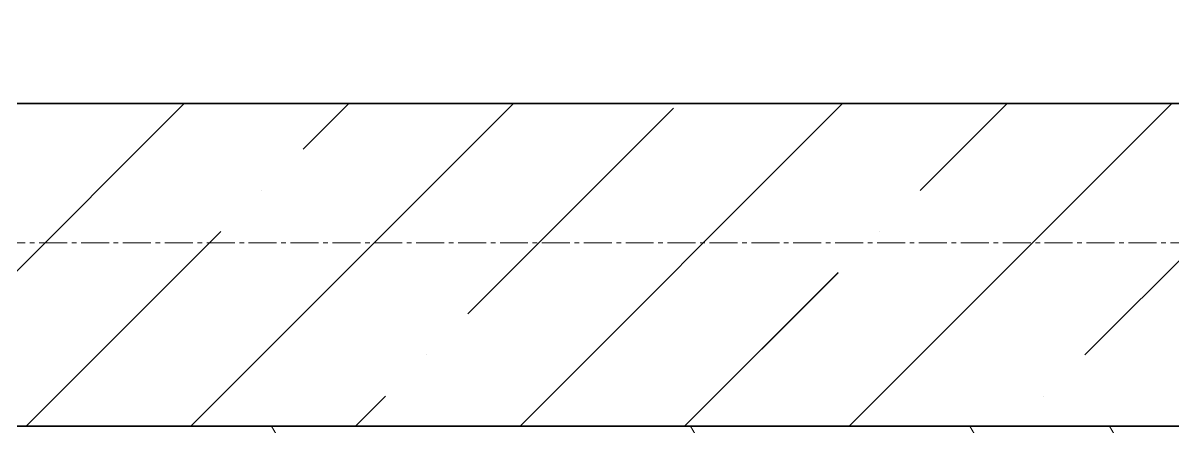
# Model space of a CAD drawing. Header units: millimetres. Extents: x 470010 to 1231400, y -134005 to 421770.
# Drawn here: x 673252 to 674036, y -29536 to -29261 of the extents above; entities that cross this region are included whole.
import ezdxf
from ezdxf.enums import TextEntityAlignment as Align

# ---------------------------------------------------------------- set-up
doc = ezdxf.new("R2010")
doc.units = ezdxf.units.MM
doc.linetypes.add('CENTER2', pattern=[28.575, 19.05, -3.175, 3.175, -3.175])
doc.layers.get('Defpoints').update_dxf_attribs({"color": 140})
doc.layers.add('АР_Стены ЖБ', color=7, linetype='Continuous', lineweight=35)
doc.layers.add('АР_Штриховка', color=8, linetype='Continuous', lineweight=0)
doc.layers.add('РД_Оси_100', color=7, linetype='Continuous', lineweight=0, true_color=0x525252)
doc.styles.add('style1', font='ARIALN.TTF')

# ---------------------------------------------------------------- blocks, each defined once
blk = doc.blocks.new('СОШ_2200_АР_ОСИ_М100_28.05.24')
at = {"layer": 'РД_Оси_100', "color": 251, "linetype": 'CENTER2', "true_color": 0x636466}
blk.add_lwpolyline([(29555, 64200), (-5454.958, 64200), (-5954.958, 64350)], dxfattribs=at)
blk = doc.blocks.new('A$C9108343f')
at = {"layer": 'АР_Стены ЖБ', "color": 18, "linetype": 'Continuous', "lineweight": 35, "true_color": 0x000000}
blk.add_line((19660.01, 71050), (7054.96, 71050), dxfattribs=at)
at = {"layer": 'АР_Штриховка', "color": 18, "linetype": 'Continuous', "lineweight": 5, "true_color": 0x000000}
for p, q in [((7423.37, 70830), (7643.37, 71050)), ((7647.88, 70830), (7867.88, 71050)), ((7724.45, 71018.82), (7755.62, 71050)), ((7872.38, 70830), (8092.38, 71050)), ((8096.89, 70830), (8316.89, 71050)), ((8145.4, 70990.76), (8204.63, 71050)), ((7836.7, 70906.57), (7977.02, 71046.89)), ((8257.65, 70878.51), (8397.97, 71018.82)), ((7696.38, 70990.76), (7696.38, 70990.76)), ((7535.62, 70830), (7668.32, 70962.7)), ((8117.33, 70962.7), (8117.33, 70962.7)), ((7984.63, 70830), (8089.27, 70934.63)), ((7808.64, 70878.51), (7808.64, 70878.51)), ((7760.13, 70830), (7780.57, 70850.44)), ((8229.59, 70850.44), (8229.59, 70850.44))]:
    blk.add_line(p, q, dxfattribs=at)
at = {"layer": 'РД_Оси_100'}
blk.add_blockref('СОШ_2200_АР_ОСИ_М100_28.05.24', (7154.96, 6755), dxfattribs=at)
at = {"layer": 'Defpoints', "color": 18, "true_color": 0x000000, "style": 'style1'}
for p in [(143949.34, 316089.12), (143974.98, 281639.5), (143890.4, 273244.71), (143839.99, 264276.81), (143967.75, 254892.38), (12251.96, 104178.14), (12382.58, 96023.14)]:
    blk.add_attdef('АР-ПОМЕЩЕНИЕ:НАИМЕНОВАНИЕ', text='', height=100, dxfattribs=at).set_placement(p, align=Align.MIDDLE)
at = {"layer": 'Defpoints', "color": 18, "true_color": 0x000000, "style": 'style1', "flags": 8}
for p in [(143951.3, 279099.09), (143848.34, 269251.11), (143875.33, 260094.25), (144049.74, 250824.7), (163419.28, 238153.36), (155897.46, 237965.97), (183037.2, 237965.97), (143342.94, 237876.19)]:
    blk.add_attdef('АР-ПОМЕЩЕНИЕ:НАИМЕНОВАНИЕ', text='', height=100, dxfattribs=at).set_placement(p, align=Align.MIDDLE)

msp = doc.modelspace()

# ---------------------------------------------------------------- linework, layer by layer
at = {"layer": 'АР_Стены ЖБ', "color": 18, "linetype": 'Continuous', "lineweight": 35, "true_color": 0x000000}
for p, q in [((685378.618, -29316.242), (672773.57, -29316.242)), ((672773.57, -29536.242), (685598.618, -29536.242))]:
    msp.add_line(p, q, dxfattribs=at)
at = {"layer": 'АР_Штриховка', "color": 18, "linetype": 'Continuous', "lineweight": 5, "true_color": 0x000000}
for p, q in [((673141.981, -29536.242), (673361.981, -29316.242)), ((673366.488, -29536.242), (673586.488, -29316.242)), ((673443.059, -29347.418), (673474.234, -29316.242)), ((673555.312, -29459.671), (673695.629, -29319.354)), ((673590.994, -29536.242), (673810.994, -29316.242)), ((673815.5, -29536.242), (674035.5, -29316.242)), ((673864.008, -29375.481), (673923.247, -29316.242)), ((673976.262, -29487.734), (674116.578, -29347.418)), ((673254.234, -29536.242), (673386.932, -29403.544)), ((673703.247, -29536.242), (673807.882, -29431.608)), ((673478.741, -29536.242), (673499.186, -29515.797))]:
    msp.add_line(p, q, dxfattribs=at)
at = {"layer": 'АР_Штриховка', "color": 18, "linetype": 'Continuous', "lineweight": 0, "true_color": 0x000000}
for p, q in [((673426.279, -29544.541), (673421.487, -29536.242)), ((673712.029, -29544.541), (673707.237, -29536.242)), ((673902.529, -29544.541), (673897.737, -29536.242)), ((673997.779, -29544.541), (673992.987, -29536.242))]:
    msp.add_line(p, q, dxfattribs=at)

# ---------------------------------------------------------------- block references
msp.add_blockref('A$C9108343f', (665718.612, -100366.242))
at = {"layer": 'РД_Оси_100'}
msp.add_blockref('СОШ_2200_АР_ОСИ_М100_28.05.24', (672873.57, -93611.242), dxfattribs=at)

doc.saveas('drawing.dxf')
